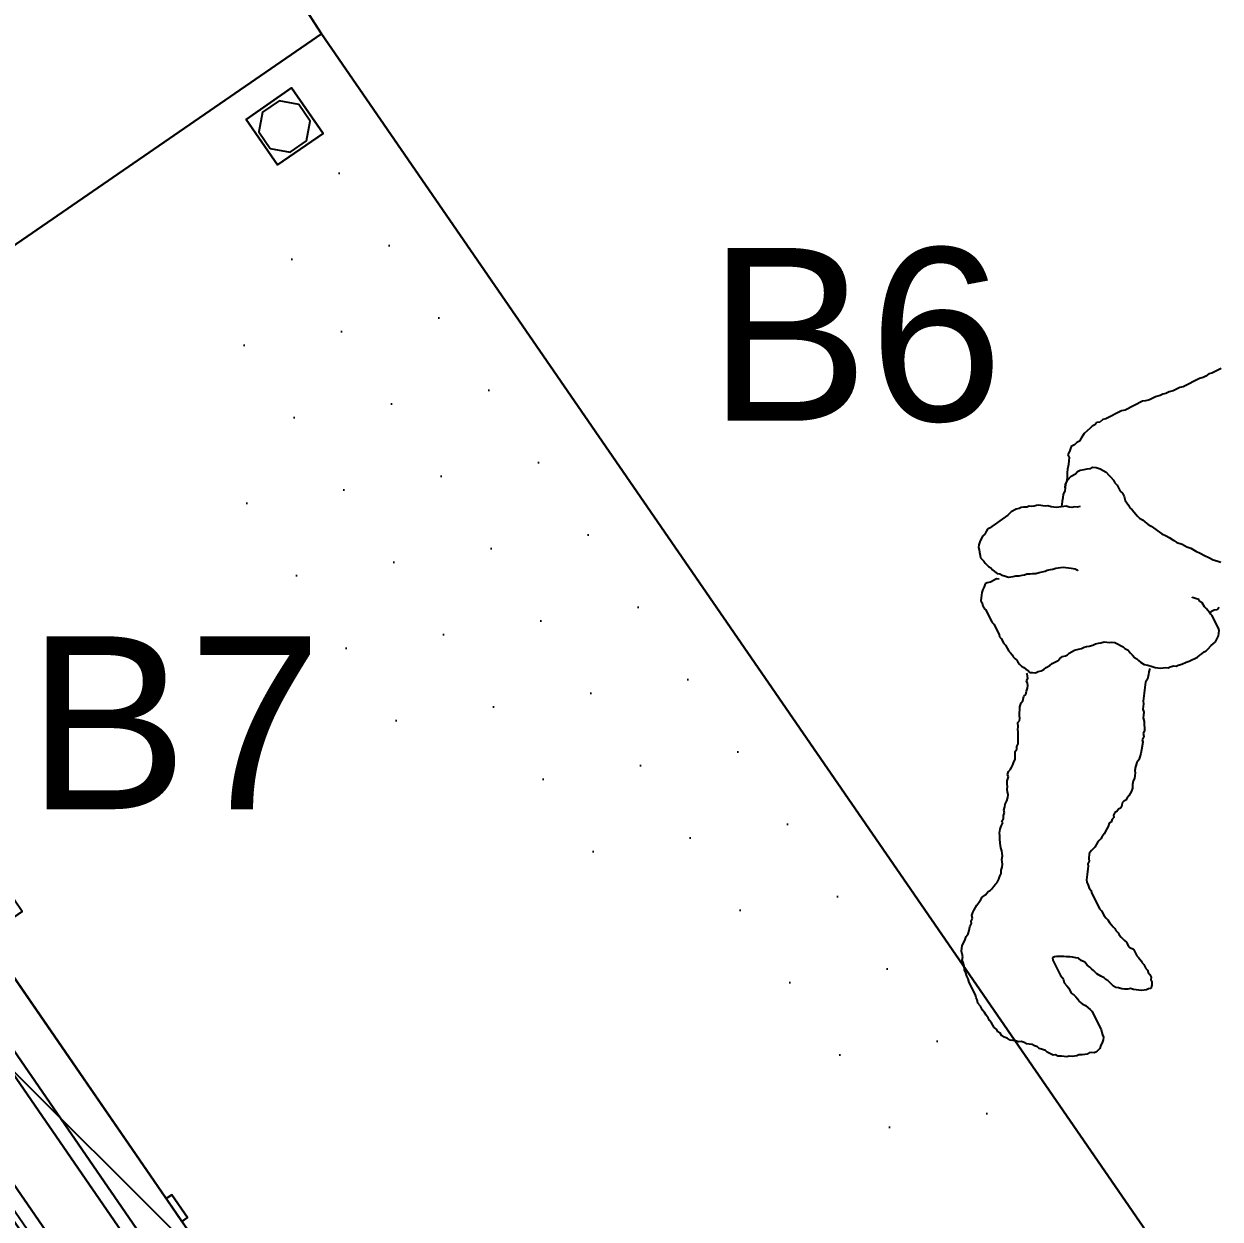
# Model space of a CAD drawing. Header units: millimetres. Extents: x 8159 to 14952, y 6817 to 11888.
# Drawn here: x 8721.3 to 8807.8, y 8122.4 to 8208.8 of the extents above; entities that cross this region are included whole.
import ezdxf
from ezdxf.enums import TextEntityAlignment as Align

# ---------------------------------------------------------------- set-up
doc = ezdxf.new("R2010")
doc.units = ezdxf.units.MM
doc.header["$LTSCALE"] = 5
for name, color, linetype in [('200-EquipBorder-2d', 9, 'Continuous'), ('200-EquipID-2d', 7, 'Continuous'), ('200-EquipInternal-2d', 252, 'Continuous'), ('200-EquipSteel-3d', 9, 'Continuous'), ('600-User-2D', 7, 'Continuous')]:
    doc.layers.add(name, color=color, linetype=linetype)
doc.layers.add('200-InsPoint-3D', color=3, linetype='Continuous', plot=False)
for name, color, linetype, lineweight in [('3-YANGIN-DOLABI', 7, 'Continuous', 0), ('anted', 10, 'Continuous', 0), ('FIBROBETON', 1, 'Continuous', 18), ('SİYAH', 253, 'Continuous', 5), ('YAZI', 250, 'Continuous', 30)]:
    doc.layers.add(name, color=color, linetype=linetype, lineweight=lineweight)
doc.styles.add('Arial', font='arial.ttf')
doc.styles.add('ROMANS', font='micross.ttf')

# ---------------------------------------------------------------- blocks, each defined once
blk = doc.blocks.new('A$C23C11219')
at = {"layer": 'FIBROBETON'}
blk.add_lwpolyline([(4170.991, 707.809), (4330.647, -537.528, 0.079118), (6057.442, 175.691), (5734.15, 708.989, 0.288304), (5090.273, 1000.528, -0.032207)], format="xyb", close=True, dxfattribs=at)
blk = doc.blocks.new('TG1110P')
at = {"layer": '200-EquipBorder-2d'}
blk.add_lwpolyline([(0, 0), (1100, 0), (1100, -700), (0, -700)], close=True, dxfattribs=at)
at = {"layer": '200-EquipSteel-3d'}
blk.add_lwpolyline([(1052.75, -622.5), (1042.5, -632.75), (1042.5, -647.25), (1052.75, -657.5), (1067.25, -657.5), (1077.5, -647.25), (1077.5, -632.75), (1067.25, -622.5)], close=True, dxfattribs=at)
for points in [[(0, 0, 1000), (1100, 0, 1000), (1100, -30, 1000), (0, -30, 1000)], [(0, 0, 1000), (0, 0, 850), (1100, 0, 850), (1100, 0, 1000)], [(1100, 0, 850), (1100, -700, 850), (0, -700, 850), (0, 0, 850)], [(0, -30, 1000), (1100, -30, 1000), (1100, -30, 915), (0, -30, 915)], [(0, -30, 915), (0, -34.39, 904.39), (1100, -34.39, 904.39), (1100, -30, 915)], [(0, -45, 900), (0, -34.39, 904.39), (1100, -34.39, 904.39), (1100, -45, 900)], [(1100, -700, 900), (0, -700, 900), (0, -45, 900), (1100, -45, 900)], [(1100, -700, 900), (0, -700, 900), (0, -700, 850), (1100, -700, 850)]]:
    blk.add_3dface(points, dxfattribs=at)
at = {"layer": '200-EquipSteel-3d', "invisible_edges": 15}
blk.add_3dface([(1100, 0, 850), (1100, -700, 850), (1100, -700, 900), (1100, 0, 900)], dxfattribs=at)
at = {"layer": '200-InsPoint-3D'}
blk.add_point((1100, -700), dxfattribs=at)
at = {"layer": '200-InsPoint-3D', "flags": 9}
blk.add_attdef('DISTANG', (0, 0), '', height=1, dxfattribs=at)
at = {"layer": '200-EquipSteel-3d'}
mesh = blk.add_polymesh((6, 3), dxfattribs=at)
for k, corner in enumerate([(1080, -660, 850), (1080, -660, 50), (1080, -660, 50), (1040, -660, 850), (1040, -660, 50), (1040, -660, 50), (1040, -620, 850), (1040, -620, 50), (1040, -660, 50), (1080, -620, 850), (1080, -620, 50), (1080, -660, 50), (1080, -620, 850), (1080, -620, 850), (1080, -660, 850), (1040, -620, 850), (1040, -620, 850), (1040, -660, 850)]):
    mesh.set_mesh_vertex(divmod(k, 3), corner)
blk = doc.blocks.new('attrib')
at = {"layer": '200-EquipID-2d', "style": 'Arial'}
blk.add_attdef('POS', text='', height=2.5, dxfattribs=at).set_placement((0, 0, -1), align=Align.MIDDLE)
at = {"layer": '200-EquipID-2d', "style": 'ROMANS', "flags": 1}
for tag, p in [('ZONA', (0, -4.905, -2)), ('EQUIPMENTDATA', (0, -7.89, -2)), ('LONGDESCR', (0, -11.302, -2)), ('EQUIPMENTCONN', (0, -14.714, -2)), ('ACCESSORYDATA', (0, -18.552, -2)), ('ACCESSORYCONN', (0, -21.857, -2))]:
    blk.add_attdef(tag, text='', height=2.5, dxfattribs=at).set_placement(p, align=Align.CENTER)
blk = doc.blocks.new('SKUVC')
at = {"layer": '200-EquipBorder-2d'}
blk.add_lwpolyline([(0, -130), (700, -130), (700, 0), (0, 0)], close=True, dxfattribs=at)
for points in [[(300, -130), (300, -162), (310, -162), (310, -130)], [(390, -130), (390, -162), (400, -162), (400, -130)]]:
    blk.add_lwpolyline(points, dxfattribs=at)
at = {"layer": '200-EquipInternal-2d'}
for p, q in [((0, -130), (700, 0)), ((0, 0), (700, -130))]:
    blk.add_line(p, q, dxfattribs=at)
at = {"layer": '200-EquipSteel-3d', "extrusion": (1, 0, 0)}
for elevation in [300, 390]:
    blk.add_lwpolyline([(-130, 1883), (-162, 1883), (-162, 1733), (-130, 1733)], dxfattribs=dict(at, elevation=elevation))
at = {"layer": '200-InsPoint-3D'}
blk.add_point((0, 0), dxfattribs=at)
blk.add_attdef('DISTANG', (0, 0), '', height=1, dxfattribs=at)
at = {"layer": '200-EquipSteel-3d'}
mesh = blk.add_polymesh((6, 3), dxfattribs=at)
for k, corner in enumerate([(700, -90, 2065), (700, -90, 1550), (700, -90, 1550), (0, -90, 2065), (0, -90, 1550), (0, -90, 1550), (0, 0, 2065), (0, 0, 1550), (0, -90, 1550), (700, 0, 2065), (700, 0, 1550), (700, -90, 1550), (700, 0, 2065), (700, 0, 2065), (700, -90, 2065), (0, 0, 2065), (0, 0, 2065), (0, -90, 2065)]):
    mesh.set_mesh_vertex(divmod(k, 3), corner)
mesh = blk.add_polymesh((6, 3), dxfattribs=at)
for k, corner in enumerate([(700, -130, 1550), (700, -130, 1500), (700, -130, 1500), (0, -130, 1550), (0, -130, 1500), (0, -130, 1500), (0, 0, 1550), (0, 0, 1500), (0, -130, 1500), (700, 0, 1550), (700, 0, 1500), (700, -130, 1500), (700, 0, 1550), (700, 0, 1550), (700, -130, 1550), (0, 0, 1550), (0, 0, 1550), (0, -130, 1550)]):
    mesh.set_mesh_vertex(divmod(k, 3), corner)
mesh = blk.add_polymesh((6, 3), dxfattribs=at)
for k, corner in enumerate([(700, -130, 2115), (700, -130, 2065), (700, -130, 2065), (0, -130, 2115), (0, -130, 2065), (0, -130, 2065), (0, 0, 2115), (0, 0, 2065), (0, -130, 2065), (700, 0, 2115), (700, 0, 2065), (700, -130, 2065), (700, 0, 2115), (700, 0, 2115), (700, -130, 2115), (0, 0, 2115), (0, 0, 2115), (0, -130, 2115)]):
    mesh.set_mesh_vertex(divmod(k, 3), corner)
mesh = blk.add_polymesh((6, 3), dxfattribs=at)
for k, corner in enumerate([(345, -130, 2055), (345, -130, 1560), (345, -130, 1560), (0, -130, 2055), (0, -130, 1560), (0, -130, 1560), (0, -100, 2055), (0, -100, 1560), (0, -130, 1560), (345, -100, 2055), (345, -100, 1560), (345, -130, 1560), (345, -100, 2055), (345, -100, 2055), (345, -130, 2055), (0, -100, 2055), (0, -100, 2055), (0, -130, 2055)]):
    mesh.set_mesh_vertex(divmod(k, 3), corner)
mesh = blk.add_polymesh((6, 3), dxfattribs=at)
for k, corner in enumerate([(700, -130, 2055), (700, -130, 1560), (700, -130, 1560), (355, -130, 2055), (355, -130, 1560), (355, -130, 1560), (355, -100, 2055), (355, -100, 1560), (355, -130, 1560), (700, -100, 2055), (700, -100, 1560), (700, -130, 1560), (700, -100, 2055), (700, -100, 2055), (700, -130, 2055), (355, -100, 2055), (355, -100, 2055), (355, -130, 2055)]):
    mesh.set_mesh_vertex(divmod(k, 3), corner)
mesh = blk.add_polymesh((6, 3), dxfattribs=at)
for k, corner in enumerate([(40, -135, 2100), (40, -135, 2080), (40, -135, 2080), (20, -135, 2100), (20, -135, 2080), (20, -135, 2080), (20, -130, 2100), (20, -130, 2080), (20, -135, 2080), (40, -130, 2100), (40, -130, 2080), (40, -135, 2080), (40, -130, 2100), (40, -130, 2100), (40, -135, 2100), (20, -130, 2100), (20, -130, 2100), (20, -135, 2100)]):
    mesh.set_mesh_vertex(divmod(k, 3), corner)
mesh = blk.add_polymesh((6, 3), dxfattribs=at)
for k, corner in enumerate([(70, -135, 2100), (70, -135, 2080), (70, -135, 2080), (50, -135, 2100), (50, -135, 2080), (50, -135, 2080), (50, -130, 2100), (50, -130, 2080), (50, -135, 2080), (70, -130, 2100), (70, -130, 2080), (70, -135, 2080), (70, -130, 2100), (70, -130, 2100), (70, -135, 2100), (50, -130, 2100), (50, -130, 2100), (50, -135, 2100)]):
    mesh.set_mesh_vertex(divmod(k, 3), corner)
blk = doc.blocks.new('CUOCO')
at = {"layer": '600-User-2D'}
for p, q in [((-30.671, 11.469), (-30.936, 10.748)), ((-31.074, 10.575), (-31.105, 10.288)), ((-30.936, 10.748), (-31.074, 10.575)), ((-31.34, 9.853), (-31.799, 8.607)), ((-31.178, 10.091), (-31.34, 9.853)), ((-31.105, 10.288), (-31.178, 10.091)), ((-32.13, 7.909), (-32.292, 7.671)), ((-31.937, 8.434), (-32.13, 7.909)), ((-31.799, 8.607), (-31.937, 8.434)), ((-32.6, 7.039), (-32.786, 6.735)), ((-32.527, 7.236), (-32.6, 7.039)), ((-32.389, 7.409), (-32.527, 7.236)), ((-32.292, 7.671), (-32.389, 7.409)), ((-32.955, 6.276), (-33.117, 6.038)), ((-32.786, 6.735), (-32.955, 6.276)), ((-33.255, 5.865), (-33.738, 4.553)), ((-33.117, 6.038), (-33.255, 5.865)), ((-33.738, 4.553), (-33.901, 4.315)), ((-33.901, 4.315), (-34.335, 3.134)), ((-34.504, 2.675), (-34.642, 2.502)), ((-34.473, 2.961), (-34.504, 2.675)), ((-34.335, 3.134), (-34.473, 2.961)), ((-34.728, 1.863), (-34.759, 1.577)), ((-34.722, 2.084), (-34.728, 1.863)), ((-34.649, 2.281), (-34.722, 2.084)), ((-34.642, 2.502), (-34.649, 2.281)), ((-34.759, 1.577), (-34.79, 1.29)), ((-34.79, 1.29), (-34.714, 0.89)), ((-34.714, 0.89), (-34.655, 0.645)), ((-22.083, 0.784), (-21.748, 0.884)), ((-21.748, 0.884), (-21.478, 1.008)), ((-21.478, 1.008), (-21.209, 1.133)), ((-34.735, 0.227), (-34.831, -0.036)), ((-34.728, 0.448), (-34.735, 0.227)), ((-34.655, 0.645), (-34.728, 0.448)), ((-32.686, -0.08), (-32.483, 0.068)), ((-32.483, 0.068), (-32.213, 0.192)), ((-32.213, 0.192), (-31.968, 0.251)), ((-31.968, 0.251), (-31.723, 0.31)), ((-31.723, 0.31), (-31.436, 0.279)), ((-31.436, 0.279), (-31.215, 0.272)), ((-31.215, 0.272), (-30.928, 0.241)), ((-30.928, 0.241), (-30.731, 0.168)), ((-30.731, 0.168), (-30.51, 0.162)), ((-30.51, 0.162), (-30.051, -0.008)), ((-24.763, -0.017), (-24.517, 0.041)), ((-24.517, 0.041), (-24.158, 0.207)), ((-24.158, 0.207), (-23.758, 0.283)), ((-23.758, 0.283), (-23.488, 0.407)), ((-23.488, 0.407), (-23.088, 0.483)), ((-23.088, 0.483), (-22.753, 0.583)), ((-22.753, 0.583), (-22.418, 0.684)), ((-22.418, 0.684), (-22.083, 0.784)), ((-34.831, -0.036), (-34.707, -0.305)), ((-34.707, -0.305), (-34.607, -0.64)), ((-34.607, -0.64), (-34.41, -0.712)), ((-34.41, -0.712), (-34.261, -0.916)), ((-33.27, -1.058), (-33.197, -0.861)), ((-33.197, -0.861), (-33.035, -0.622)), ((-33.035, -0.622), (-32.897, -0.45)), ((-32.897, -0.45), (-32.759, -0.277)), ((-32.759, -0.277), (-32.686, -0.08)), ((-30.051, -0.008), (-29.83, -0.015)), ((-29.83, -0.015), (-29.567, -0.111)), ((-29.567, -0.111), (-29.329, -0.273)), ((-29.329, -0.273), (-28.911, -0.353)), ((-28.911, -0.353), (-28.714, -0.425)), ((-28.714, -0.425), (-28.493, -0.432)), ((-28.493, -0.432), (-28.272, -0.439)), ((-28.272, -0.439), (-27.919, -0.494)), ((-27.919, -0.494), (-27.698, -0.501)), ((-27.698, -0.501), (-27.453, -0.442)), ((-27.453, -0.442), (-27.232, -0.449)), ((-27.232, -0.449), (-26.921, -0.415)), ((-26.921, -0.415), (-26.676, -0.356)), ((-26.676, -0.356), (-25.744, -0.252)), ((-25.744, -0.252), (-25.409, -0.152)), ((-25.409, -0.152), (-25.163, -0.093)), ((-25.163, -0.093), (-24.763, -0.017)), ((-34.261, -0.916), (-34.112, -1.12)), ((-34.112, -1.12), (-33.922, -1.413)), ((-33.922, -1.413), (-33.774, -1.617)), ((-33.774, -1.617), (-33.559, -1.845)), ((-33.397, -1.607), (-33.276, -1.279)), ((-33.387, -1.983), (-33.397, -1.607)), ((-33.276, -1.279), (-33.27, -1.058)), ((-19.08, -1.588), (-19.218, -1.761)), ((-19.073, -1.367), (-19.08, -1.588)), ((-33.559, -1.845), (-33.411, -2.048)), ((-33.411, -2.048), (-33.286, -2.318)), ((-33.286, -2.318), (-33.387, -1.983)), ((-33.286, -2.318), (-33.138, -2.521)), ((-33.138, -2.521), (-33.286, -2.318)), ((-33.138, -2.521), (-32.989, -2.725)), ((-20.995, -2.129), (-21.048, -2.11)), ((-20.782, -2.03), (-20.995, -2.129)), ((-20.568, -1.931), (-20.782, -2.03)), ((-20.411, -1.989), (-20.568, -1.931)), ((-20.217, -1.942), (-20.411, -1.989)), ((-19.904, -2.057), (-20.217, -1.942)), ((-19.728, -2.063), (-19.904, -2.057)), ((-19.501, -2.087), (-19.728, -2.063)), ((-19.273, -2.112), (-19.501, -2.087)), ((-19.291, -1.957), (-19.297, -2.178)), ((-19.297, -2.178), (-19.273, -2.113)), ((-19.218, -1.761), (-19.291, -1.957)), ((-19.097, -2.118), (-19.273, -2.112)), ((-18.107, -2.482), (-19.097, -2.118)), ((-17.97, -2.592), (-18.107, -2.482)), ((-17.852, -2.754), (-17.97, -2.592)), ((-32.989, -2.725), (-32.93, -2.97)), ((-32.93, -2.97), (-32.782, -3.174)), ((-32.782, -3.174), (-32.633, -3.378)), ((-32.633, -3.378), (-32.484, -3.581)), ((-32.193, -3.448), (-32.303, -3.586)), ((-31.98, -3.35), (-32.193, -3.448)), ((-31.818, -3.232), (-31.98, -3.35)), ((-31.708, -3.095), (-31.818, -3.232)), ((-31.546, -2.977), (-31.708, -3.095)), ((-31.417, -2.788), (-31.546, -2.977)), ((-17.734, -2.915), (-17.852, -2.754)), ((-17.687, -3.11), (-17.734, -2.915)), ((-17.608, -3.376), (-17.687, -3.11)), ((-17.632, -3.603), (-17.608, -3.376)), ((-32.956, -4.233), (-33.169, -4.331)), ((-32.794, -4.115), (-32.956, -4.233)), ((-32.632, -3.997), (-32.794, -4.115)), ((-32.522, -3.86), (-32.632, -3.997)), ((-32.413, -3.723), (-32.522, -3.86)), ((-32.484, -3.581), (-32.443, -3.671)), ((-32.303, -3.586), (-32.413, -3.723)), ((-17.711, -4.462), (-17.654, -4.305)), ((-17.654, -4.305), (-17.648, -4.13)), ((-17.648, -4.13), (-17.638, -3.779)), ((-17.638, -3.779), (-17.632, -3.603)), ((-34.003, -5.148), (-34.165, -5.266)), ((-33.893, -5.011), (-34.003, -5.148)), ((-33.784, -4.874), (-33.893, -5.011)), ((-33.674, -4.737), (-33.784, -4.874)), ((-33.441, -4.586), (-33.674, -4.737)), ((-33.279, -4.468), (-33.441, -4.586)), ((-33.169, -4.331), (-33.279, -4.468)), ((-18.048, -5.698), (-17.818, -5.073)), ((-17.818, -5.073), (-17.793, -4.845)), ((-17.793, -4.845), (-17.736, -4.689)), ((-17.736, -4.689), (-17.711, -4.462)), ((-34.57, -5.886), (-34.699, -6.075)), ((-34.513, -5.73), (-34.57, -5.886)), ((-34.403, -5.593), (-34.513, -5.73)), ((-34.222, -5.423), (-34.403, -5.593)), ((-34.165, -5.266), (-34.222, -5.423)), ((-18.292, -6.2), (-18.177, -5.887)), ((-18.177, -5.887), (-18.048, -5.698)), ((-34.844, -6.791), (-35.192, -8.378)), ((-34.839, -6.615), (-34.844, -6.791)), ((-34.833, -6.44), (-34.839, -6.615)), ((-34.699, -6.075), (-34.833, -6.44)), ((-29.474, -6.993), (-29.364, -6.856)), ((-29.364, -6.856), (-29.202, -6.738)), ((-29.202, -6.738), (-29.041, -6.62)), ((-29.041, -6.62), (-28.879, -6.502)), ((-28.879, -6.502), (-28.646, -6.352)), ((-28.646, -6.352), (-28.451, -6.305)), ((-28.451, -6.305), (-28.432, -6.253)), ((-18.846, -7.061), (-18.788, -6.904)), ((-18.788, -6.904), (-18.659, -6.715)), ((-18.659, -6.715), (-18.498, -6.597)), ((-18.498, -6.597), (-18.44, -6.441)), ((-18.44, -6.441), (-18.292, -6.2)), ((-30.06, -7.783), (-29.932, -7.594)), ((-29.932, -7.594), (-29.822, -7.457)), ((-29.822, -7.457), (-29.693, -7.267)), ((-29.693, -7.267), (-29.474, -6.993)), ((-19.764, -7.787), (-19.55, -7.689)), ((-19.55, -7.689), (-19.389, -7.571)), ((-19.389, -7.571), (-19.227, -7.453)), ((-19.227, -7.453), (-19.117, -7.316)), ((-19.117, -7.316), (-19.008, -7.179)), ((-19.008, -7.179), (-18.846, -7.061)), ((-35.192, -8.378), (-35.249, -8.534)), ((-35.249, -8.534), (-35.203, -8.729)), ((-30.685, -8.677), (-30.504, -8.507)), ((-30.504, -8.507), (-30.376, -8.317)), ((-30.376, -8.317), (-30.247, -8.128)), ((-30.247, -8.128), (-30.118, -7.939)), ((-30.118, -7.939), (-30.06, -7.783)), ((-23.36, -8.712), (-23.198, -8.594)), ((-23.198, -8.594), (-23.088, -8.457)), ((-23.088, -8.457), (-22.926, -8.339)), ((-22.926, -8.339), (-22.66, -8.259)), ((-22.66, -8.259), (-22.466, -8.213)), ((-22.466, -8.213), (-22.271, -8.166)), ((-22.271, -8.166), (-22.095, -8.171)), ((-22.095, -8.171), (-21.829, -8.092)), ((-21.829, -8.092), (-21.602, -8.117)), ((-21.602, -8.117), (-21.374, -8.141)), ((-21.374, -8.141), (-21.146, -8.166)), ((-21.146, -8.166), (-20.952, -8.119)), ((-20.952, -8.119), (-20.776, -8.125)), ((-20.776, -8.125), (-20.601, -8.13)), ((-20.601, -8.13), (-20.283, -8.07)), ((-20.283, -8.07), (-20.049, -7.919)), ((-20.049, -7.919), (-19.764, -7.787)), ((-19.789, -8.015), (-19.69, -8.229)), ((-19.69, -8.229), (-19.572, -8.39)), ((-19.572, -8.39), (-19.388, -8.695)), ((-35.203, -8.729), (-35.156, -8.924)), ((-35.156, -8.924), (-35.161, -9.099)), ((-35.161, -9.099), (-35.115, -9.294)), ((-35.115, -9.294), (-35.035, -9.56)), ((-31.453, -9.636), (-31.272, -9.466)), ((-31.272, -9.466), (-31.143, -9.277)), ((-31.143, -9.277), (-31.034, -9.14)), ((-31.034, -9.14), (-30.976, -8.984)), ((-30.976, -8.984), (-30.795, -8.814)), ((-30.795, -8.814), (-30.685, -8.677)), ((-23.965, -9.553), (-23.889, -9.345)), ((-23.889, -9.345), (-23.76, -9.156)), ((-23.76, -9.156), (-23.65, -9.019)), ((-23.65, -9.019), (-23.521, -8.83)), ((-23.521, -8.83), (-23.36, -8.712)), ((-19.388, -8.695), (-19.361, -8.942)), ((-19.361, -8.942), (-19.125, -9.265)), ((-19.125, -9.265), (-19.007, -9.427)), ((-19.007, -9.427), (-18.889, -9.589)), ((-35.035, -9.56), (-34.936, -9.774)), ((-34.936, -9.774), (-34.818, -9.935)), ((-34.818, -9.935), (-34.681, -10.045)), ((-34.681, -10.045), (-34.544, -10.155)), ((-34.544, -10.155), (-34.354, -10.284)), ((-34.354, -10.284), (-34.217, -10.393)), ((-32.566, -10.41), (-32.404, -10.292)), ((-32.404, -10.292), (-32.21, -10.245)), ((-32.21, -10.245), (-31.996, -10.146)), ((-31.996, -10.146), (-31.782, -10.048)), ((-31.782, -10.048), (-31.672, -9.91)), ((-31.672, -9.91), (-31.563, -9.773)), ((-31.563, -9.773), (-31.453, -9.636)), ((-24.538, -10.466), (-24.409, -10.277)), ((-24.409, -10.277), (-24.333, -10.069)), ((-24.333, -10.069), (-24.223, -9.932)), ((-24.223, -9.932), (-24.113, -9.795)), ((-24.113, -9.795), (-23.965, -9.553)), ((-18.889, -9.589), (-18.771, -9.75)), ((-18.771, -9.75), (-18.653, -9.912)), ((-18.653, -9.912), (-18.535, -10.074)), ((-18.535, -10.074), (-18.397, -10.183)), ((-18.397, -10.183), (-18.161, -10.507)), ((-34.217, -10.393), (-34.042, -10.399)), ((-34.042, -10.399), (-33.866, -10.404)), ((-33.866, -10.404), (-33.71, -10.462)), ((-33.71, -10.462), (-33.534, -10.467)), ((-33.534, -10.467), (-33.359, -10.473)), ((-33.359, -10.473), (-33.164, -10.426)), ((-33.164, -10.426), (-32.989, -10.432)), ((-32.989, -10.432), (-32.813, -10.437)), ((-32.813, -10.437), (-32.566, -10.41)), ((-32.503, -11.202), (-32.632, -11.391)), ((-32.33, -10.733), (-32.503, -11.202)), ((-32.168, -10.615), (-32.33, -10.733)), ((-24.845, -11.3), (-24.84, -11.124)), ((-24.84, -11.124), (-24.686, -10.708)), ((-24.686, -10.708), (-24.538, -10.466)), ((-18.161, -10.507), (-17.972, -10.636)), ((-17.972, -10.636), (-17.854, -10.798)), ((-17.854, -10.798), (-17.736, -10.959)), ((-17.736, -10.959), (-17.495, -11.107)), ((-17.495, -11.107), (-17.324, -11.288)), ((-32.632, -11.391), (-32.689, -11.547)), ((-32.689, -11.547), (-32.59, -11.761)), ((-32.59, -11.761), (-32.544, -11.956)), ((-32.544, -11.956), (-32.445, -12.17)), ((-25.234, -12.517), (-25.061, -12.048)), ((-25.061, -12.048), (-25.056, -11.873)), ((-25.056, -11.873), (-25.031, -11.645)), ((-25.031, -11.645), (-24.903, -11.456)), ((-24.903, -11.456), (-24.845, -11.3)), ((-17.324, -11.288), (-17.187, -11.398)), ((-17.187, -11.398), (-17.017, -11.579)), ((-17.017, -11.579), (-16.97, -11.773)), ((-16.97, -11.773), (-16.781, -11.902)), ((-16.781, -11.902), (-16.702, -12.168)), ((-32.445, -12.17), (-32.327, -12.331)), ((-32.327, -12.331), (-32.209, -12.493)), ((-32.209, -12.493), (-32.091, -12.655)), ((-32.091, -12.655), (-31.934, -12.712)), ((-31.934, -12.712), (-31.797, -12.822)), ((-31.797, -12.822), (-31.641, -12.88)), ((-31.641, -12.88), (-31.413, -12.904)), ((-31.413, -12.904), (-30.423, -13.269)), ((-25.354, -13.005), (-25.259, -12.745)), ((-25.259, -12.745), (-25.234, -12.517)), ((-16.702, -12.168), (-16.564, -12.278)), ((-16.564, -12.278), (-16.262, -12.744)), ((-16.262, -12.744), (-16.111, -12.977)), ((-30.423, -13.269), (-30.247, -13.274)), ((-30.247, -13.274), (-29.466, -13.562)), ((-29.466, -13.562), (-29.328, -13.672)), ((-29.328, -13.672), (-29.153, -13.677)), ((-29.153, -13.677), (-28.788, -13.812)), ((-28.788, -13.812), (-28.612, -13.817)), ((-28.612, -13.817), (-28.143, -13.99)), ((-25.661, -13.839), (-25.585, -13.63)), ((-25.585, -13.63), (-25.456, -13.441)), ((-25.456, -13.441), (-25.379, -13.233)), ((-25.379, -13.233), (-25.354, -13.005)), ((-16.111, -12.977), (-16.013, -13.191)), ((-16.013, -13.191), (-15.914, -13.405)), ((-15.914, -13.405), (-15.886, -13.651)), ((-15.886, -13.651), (-15.755, -13.936)), ((-28.143, -13.99), (-27.968, -13.995)), ((-27.968, -13.995), (-27.792, -14.001)), ((-27.792, -14.001), (-27.636, -14.058)), ((-27.636, -14.058), (-27.46, -14.064)), ((-27.46, -14.064), (-27.285, -14.069)), ((-27.285, -14.069), (-27.129, -14.127)), ((-27.129, -14.127), (-26.901, -14.151)), ((-26.901, -14.151), (-26.725, -14.157)), ((-26.725, -14.157), (-26.531, -14.11)), ((-26.531, -14.11), (-26.355, -14.116)), ((-26.355, -14.116), (-26.16, -14.069)), ((-26.16, -14.069), (-25.985, -14.075)), ((-26.062, -14.283), (-26.114, -14.264)), ((-25.924, -14.393), (-26.062, -14.283)), ((-25.985, -14.075), (-25.823, -13.957)), ((-25.787, -14.502), (-25.924, -14.393)), ((-25.823, -13.957), (-25.661, -13.839)), ((-25.74, -14.697), (-25.787, -14.502)), ((-25.584, -14.754), (-25.74, -14.697)), ((-15.755, -13.936), (-15.604, -14.17)), ((-15.604, -14.17), (-15.466, -14.279)), ((-15.466, -14.279), (-15.348, -14.441)), ((-15.348, -14.441), (-15.23, -14.603)), ((-15.23, -14.603), (-15.184, -14.797)), ((-25.447, -14.864), (-25.584, -14.754)), ((-25.329, -15.026), (-25.447, -14.864)), ((-25.23, -15.24), (-25.329, -15.026)), ((-25.131, -15.453), (-25.23, -15.24)), ((-25.137, -15.629), (-25.131, -15.453)), ((-15.184, -14.797), (-15.033, -15.03)), ((-15.033, -15.03), (-14.863, -15.211)), ((-14.863, -15.211), (-14.764, -15.425)), ((-14.764, -15.425), (-14.717, -15.62)), ((-24.953, -15.933), (-25.137, -15.629)), ((-24.958, -16.109), (-24.953, -15.933)), ((-24.826, -16.394), (-24.958, -16.109)), ((-24.42, -16.898), (-24.826, -16.394)), ((-14.717, -15.62), (-14.67, -15.814)), ((-14.687, -16.341), (-14.692, -16.516)), ((-14.629, -16.185), (-14.687, -16.341)), ((-14.67, -15.814), (-14.676, -15.99)), ((-14.676, -15.99), (-14.629, -16.185)), ((-24.283, -17.008), (-24.42, -16.898)), ((-24.165, -17.17), (-24.283, -17.008)), ((-24.17, -17.345), (-24.165, -17.17)), ((-14.692, -16.516), (-14.574, -16.678)), ((-14.538, -17.224), (-14.596, -17.38)), ((-14.527, -16.873), (-14.585, -17.029)), ((-14.585, -17.029), (-14.538, -17.224)), ((-14.574, -16.678), (-14.527, -16.873)), ((-23.948, -17.545), (-24.17, -17.345)), ((-23.83, -17.707), (-23.948, -17.545)), ((-23.693, -17.817), (-23.83, -17.707)), ((-23.438, -18.088), (-23.693, -17.817)), ((-23.268, -18.269), (-23.438, -18.088)), ((-14.596, -17.38), (-14.549, -17.575)), ((-14.549, -17.575), (-14.412, -17.684)), ((-14.412, -17.684), (-14.417, -17.86)), ((-14.417, -17.86), (-14.318, -18.074)), ((-14.318, -18.074), (-14.376, -18.23)), ((-23.098, -18.45), (-23.268, -18.269)), ((-23.051, -18.645), (-23.098, -18.45)), ((-22.933, -18.806), (-23.051, -18.645)), ((-22.886, -19.001), (-22.933, -18.806)), ((-22.683, -19.253), (-22.886, -19.001)), ((-14.376, -18.23), (-14.277, -18.444)), ((-14.277, -18.444), (-14.23, -18.638)), ((-14.23, -18.638), (-14.137, -19.028)), ((-22.513, -19.434), (-22.683, -19.253)), ((-22.466, -19.629), (-22.513, -19.434)), ((-22.367, -19.843), (-22.466, -19.629)), ((-22.321, -20.037), (-22.367, -19.843)), ((-14.137, -19.028), (-14.109, -19.274)), ((-14.109, -19.274), (-14.063, -19.469)), ((-14.068, -19.644), (-14.073, -19.82)), ((-14.073, -19.82), (-14.027, -20.015)), ((-14.063, -19.469), (-14.068, -19.644)), ((-22.274, -20.232), (-22.321, -20.037)), ((-22.279, -20.407), (-22.274, -20.232)), ((-22.181, -20.621), (-22.279, -20.407)), ((-22.024, -20.679), (-22.181, -20.621)), ((-21.892, -20.964), (-22.024, -20.679)), ((-14.027, -20.015), (-13.98, -20.209)), ((-13.985, -20.385), (-13.991, -20.56)), ((-13.991, -20.56), (-13.963, -20.807)), ((-13.98, -20.209), (-13.985, -20.385)), ((-21.722, -21.145), (-21.892, -20.964)), ((-21.585, -21.254), (-21.722, -21.145)), ((-21.467, -21.416), (-21.585, -21.254)), ((-21.33, -21.526), (-21.467, -21.416)), ((-21.141, -21.655), (-21.33, -21.526)), ((-13.963, -20.807), (-13.727, -21.13)), ((-13.727, -21.13), (-13.59, -21.24)), ((-13.59, -21.24), (-13.543, -21.435)), ((-13.543, -21.435), (-13.406, -21.544)), ((-13.406, -21.544), (-13.288, -21.706)), ((-21.023, -21.816), (-21.141, -21.655)), ((-20.924, -22.03), (-21.023, -21.816)), ((-20.844, -22.296), (-20.924, -22.03)), ((-20.726, -22.458), (-20.844, -22.296)), ((-20.627, -22.672), (-20.726, -22.458)), ((-13.288, -21.706), (-13.052, -22.03)), ((-13.052, -22.03), (-12.934, -22.191)), ((-12.934, -22.191), (-12.816, -22.353)), ((-12.816, -22.353), (-12.679, -22.463)), ((-12.679, -22.463), (-12.471, -22.539)), ((-20.49, -22.781), (-20.627, -22.672)), ((-20.391, -22.995), (-20.49, -22.781)), ((-20.221, -23.176), (-20.391, -22.995)), ((-20.227, -23.352), (-20.221, -23.176)), ((-12.471, -22.539), (-12.281, -22.668)), ((-12.281, -22.668), (-12.054, -22.693)), ((-12.054, -22.693), (-11.916, -22.803)), ((-11.916, -22.803), (-10.666, -23.263)), ((-10.666, -23.263), (-10.49, -23.269)), ((-10.49, -23.269), (-10.125, -23.403)), ((-20.07, -23.409), (-20.227, -23.352)), ((-19.991, -23.675), (-20.07, -23.409)), ((-19.892, -23.889), (-19.991, -23.675)), ((-19.741, -24.122), (-19.892, -23.889)), ((-19.604, -24.232), (-19.741, -24.122)), ((-10.125, -23.403), (-9.897, -23.428)), ((-9.897, -23.428), (-9.722, -23.433)), ((-9.722, -23.433), (-9.513, -23.51)), ((-9.513, -23.51), (-9.286, -23.534)), ((-9.286, -23.534), (-9.11, -23.54)), ((-9.11, -23.54), (-8.935, -23.545)), ((-8.935, -23.545), (-8.778, -23.603)), ((-8.778, -23.603), (-8.551, -23.628)), ((-8.551, -23.628), (-8.394, -23.685)), ((-8.394, -23.685), (-8.167, -23.71)), ((-8.167, -23.71), (-7.991, -23.715)), ((-7.991, -23.715), (-7.816, -23.721)), ((-7.816, -23.721), (-7.64, -23.726)), ((-7.64, -23.726), (-7.432, -23.803)), ((-7.432, -23.803), (-7.204, -23.828)), ((-7.204, -23.828), (-6.938, -23.748)), ((-6.938, -23.748), (-6.417, -23.94)), ((-6.417, -23.94), (-6.241, -23.945)), ((-6.241, -23.945), (-5.961, -23.989)), ((-5.961, -23.989), (-5.805, -24.047)), ((-5.805, -24.047), (-5.63, -24.052)), ((-5.63, -24.052), (-5.317, -24.167)), ((-5.317, -24.167), (-5.141, -24.173)), ((-5.141, -24.173), (-5.004, -24.282)), ((-19.434, -24.413), (-19.604, -24.232)), ((-19.211, -24.613), (-19.434, -24.413)), ((-19.074, -24.722), (-19.211, -24.613)), ((-18.937, -24.832), (-19.074, -24.722)), ((-18.748, -24.961), (-18.937, -24.832)), ((-18.61, -25.071), (-18.748, -24.961)), ((-18.473, -25.18), (-18.61, -25.071)), ((-5.004, -24.282), (-4.829, -24.288)), ((-4.829, -24.288), (-4.62, -24.365)), ((-4.62, -24.365), (-4.502, -24.526)), ((-4.502, -24.526), (-4.346, -24.584)), ((-4.346, -24.584), (-4.176, -24.765)), ((-4.077, -24.979), (-4.186, -25.116)), ((-4.176, -24.765), (-4.077, -24.979)), ((-18.322, -25.413), (-18.473, -25.18)), ((-18.185, -25.523), (-18.322, -25.413)), ((-18.048, -25.633), (-18.185, -25.523)), ((-17.93, -25.794), (-18.048, -25.633)), ((-17.831, -26.008), (-17.93, -25.794)), ((-4.949, -25.9), (-5.162, -25.999)), ((-4.787, -25.782), (-4.949, -25.9)), ((-4.625, -25.664), (-4.787, -25.782)), ((-4.463, -25.546), (-4.625, -25.664)), ((-4.354, -25.409), (-4.463, -25.546)), ((-4.244, -25.272), (-4.354, -25.409)), ((-4.186, -25.116), (-4.244, -25.272)), ((-17.661, -26.189), (-17.831, -26.008)), ((-17.614, -26.384), (-17.661, -26.189)), ((-17.515, -26.598), (-17.614, -26.384)), ((-17.436, -26.864), (-17.515, -26.598)), ((-7.348, -26.791), (-7.666, -26.852)), ((-7.082, -26.712), (-7.348, -26.791)), ((-6.907, -26.717), (-7.082, -26.712)), ((-6.712, -26.671), (-6.907, -26.717)), ((-6.536, -26.676), (-6.712, -26.671)), ((-6.361, -26.682), (-6.536, -26.676)), ((-6.185, -26.687), (-6.361, -26.682)), ((-5.99, -26.64), (-6.185, -26.687)), ((-5.829, -26.522), (-5.99, -26.64)), ((-5.615, -26.424), (-5.829, -26.522)), ((-5.453, -26.306), (-5.615, -26.424)), ((-5.272, -26.136), (-5.453, -26.306)), ((-5.162, -25.999), (-5.272, -26.136)), ((-17.482, -27.793), (-17.424, -27.637)), ((-17.447, -27.214), (-17.441, -27.039)), ((-17.419, -27.461), (-17.447, -27.214)), ((-17.441, -27.039), (-17.436, -26.864)), ((-17.424, -27.637), (-17.419, -27.461)), ((-10.288, -27.543), (-10.469, -27.713)), ((-10.126, -27.425), (-10.288, -27.543)), ((-9.945, -27.255), (-10.126, -27.425)), ((-9.783, -27.137), (-9.945, -27.255)), ((-9.57, -27.038), (-9.783, -27.137)), ((-9.408, -26.92), (-9.57, -27.038)), ((-9.161, -26.893), (-9.408, -26.92)), ((-8.895, -26.813), (-9.161, -26.893)), ((-8.615, -26.857), (-8.895, -26.813)), ((-8.368, -26.83), (-8.615, -26.857)), ((-8.193, -26.835), (-8.368, -26.83)), ((-8.017, -26.841), (-8.193, -26.835)), ((-7.842, -26.846), (-8.017, -26.841)), ((-7.666, -26.852), (-7.842, -26.846)), ((-17.517, -28.371), (-17.474, -28.092)), ((-17.471, -28.566), (-17.517, -28.371)), ((-17.474, -28.092), (-17.482, -27.793)), ((-10.759, -28.02), (-10.817, -28.176)), ((-10.817, -28.176), (-10.68, -28.286)), ((-10.65, -27.883), (-10.759, -28.02)), ((-10.68, -28.286), (-9.533, -28.708)), ((-10.469, -27.713), (-10.65, -27.883)), ((-17.443, -28.813), (-17.471, -28.566)), ((-17.416, -29.06), (-17.443, -28.813)), ((-17.369, -29.254), (-17.416, -29.06)), ((-17.322, -29.449), (-17.369, -29.254)), ((-9.533, -28.708), (-9.306, -28.733)), ((-9.306, -28.733), (-9.149, -28.79)), ((-9.149, -28.79), (-8.96, -28.919)), ((-8.96, -28.919), (-8.68, -28.963)), ((-8.68, -28.963), (-8.452, -28.987)), ((-8.452, -28.987), (-8.088, -29.122)), ((-8.088, -29.122), (-7.841, -29.094)), ((-7.841, -29.094), (-7.665, -29.1)), ((-7.665, -29.1), (-7.438, -29.124)), ((-7.438, -29.124), (-7.281, -29.182)), ((-7.281, -29.182), (-6.982, -29.174)), ((-6.982, -29.174), (-6.716, -29.094)), ((-6.716, -29.094), (-6.469, -29.067)), ((-6.469, -29.067), (-6.294, -29.072)), ((-6.294, -29.072), (-6.118, -29.078)), ((-6.118, -29.078), (-4.711, -29.596)), ((-17.276, -29.644), (-17.322, -29.449)), ((-17.177, -29.857), (-17.276, -29.644)), ((-16.987, -29.986), (-17.177, -29.857)), ((-16.941, -30.181), (-16.987, -29.986)), ((-16.803, -30.291), (-16.941, -30.181)), ((-4.711, -29.596), (-4.522, -29.725)), ((-4.522, -29.725), (-4.385, -29.834)), ((-4.385, -29.834), (-4.228, -29.892)), ((-4.228, -29.892), (-4.11, -30.054)), ((-4.11, -30.054), (-4.011, -30.267)), ((-16.724, -30.556), (-16.803, -30.291)), ((-16.573, -30.789), (-16.724, -30.556)), ((-16.474, -31.003), (-16.573, -30.789)), ((-16.447, -31.25), (-16.474, -31.003)), ((-4.011, -30.267), (-3.965, -30.462)), ((-3.965, -30.462), (-3.866, -30.676)), ((-3.877, -31.027), (-3.934, -31.183)), ((-3.871, -30.851), (-3.877, -31.027)), ((-3.866, -30.676), (-3.871, -30.851)), ((-16.348, -31.464), (-16.447, -31.25)), ((-16.268, -31.73), (-16.348, -31.464)), ((-16.221, -31.924), (-16.268, -31.73)), ((-15.985, -32.248), (-16.221, -31.924)), ((-4.482, -31.869), (-4.663, -32.039)), ((-4.373, -31.731), (-4.482, -31.869)), ((-4.263, -31.594), (-4.373, -31.731)), ((-4.206, -31.438), (-4.263, -31.594)), ((-4.096, -31.301), (-4.206, -31.438)), ((-3.934, -31.183), (-4.096, -31.301)), ((-15.796, -32.377), (-15.985, -32.248)), ((-15.659, -32.486), (-15.796, -32.377)), ((-15.508, -32.719), (-15.659, -32.486)), ((-15.352, -32.777), (-15.508, -32.719)), ((-15.11, -32.925), (-15.352, -32.777)), ((-5.373, -32.842), (-5.535, -32.96)), ((-5.212, -32.724), (-5.373, -32.842)), ((-5.102, -32.587), (-5.212, -32.724)), ((-4.94, -32.469), (-5.102, -32.587)), ((-4.831, -32.332), (-4.94, -32.469)), ((-4.721, -32.195), (-4.831, -32.332)), ((-4.663, -32.039), (-4.721, -32.195)), ((-14.888, -33.125), (-15.11, -32.925)), ((-14.679, -33.202), (-14.888, -33.125)), ((-14.49, -33.331), (-14.679, -33.202)), ((-14.282, -33.408), (-14.49, -33.331)), ((-14.04, -33.556), (-14.282, -33.408)), ((-13.102, -33.901), (-14.04, -33.556)), ((-7.26, -33.626), (-7.474, -33.725)), ((-7.085, -33.632), (-7.26, -33.626)), ((-6.871, -33.533), (-7.085, -33.632)), ((-6.657, -33.434), (-6.871, -33.533)), ((-6.481, -33.44), (-6.657, -33.434)), ((-6.287, -33.393), (-6.481, -33.44)), ((-6.021, -33.314), (-6.287, -33.393)), ((-5.911, -33.176), (-6.021, -33.314)), ((-5.716, -33.13), (-5.911, -33.176)), ((-5.535, -32.96), (-5.716, -33.13)), ((-12.913, -34.03), (-13.102, -33.901)), ((-12.756, -34.087), (-12.913, -34.03)), ((-12.567, -34.216), (-12.756, -34.087)), ((-12.287, -34.26), (-12.567, -34.216)), ((-11.975, -34.375), (-12.287, -34.26)), ((-11.747, -34.4), (-11.975, -34.375)), ((-11.538, -34.477), (-11.747, -34.4)), ((-11.311, -34.501), (-11.538, -34.477)), ((-11.102, -34.578), (-11.311, -34.501)), ((-10.875, -34.603), (-11.102, -34.578)), ((-8.724, -34.389), (-9.048, -34.624)), ((-8.511, -34.29), (-8.724, -34.389)), ((-8.401, -34.153), (-8.511, -34.29)), ((-8.187, -34.054), (-8.401, -34.153)), ((-7.992, -34.007), (-8.187, -34.054)), ((-7.83, -33.889), (-7.992, -34.007)), ((-7.669, -33.772), (-7.83, -33.889)), ((-7.474, -33.725), (-7.669, -33.772)), ((-10.51, -34.737), (-10.875, -34.603)), ((-10.263, -34.709), (-10.51, -34.737)), ((-10.107, -34.767), (-10.263, -34.709)), ((-9.912, -34.72), (-10.107, -34.767)), ((-9.703, -34.797), (-9.912, -34.72)), ((-9.509, -34.751), (-9.703, -34.797)), ((-9.295, -34.652), (-9.509, -34.751)), ((-9.048, -34.624), (-9.295, -34.652))]:
    blk.add_line(p, q, dxfattribs=at)

msp = doc.modelspace()

# ---------------------------------------------------------------- hatches: boundary and pattern name
at = {"layer": '200-EquipInternal-2d'}
h = msp.add_hatch(dxfattribs=at)
h.set_pattern_fill('DOTS', color=256, scale=4, angle=124.5452, style=0)
h.set_pattern_definition([(124.5452, (20178.491, 5631.557), (-7.0307658, -0.9856255), [0, -6.35])])
edge = h.paths.add_edge_path()
edge.add_spline(control_points=[(8740.159, 8199.653), (8735.708, 8185.104), (8730.795, 8161.592), (8765.027, 8150.273), (8777.769, 8126.772), (8793.947, 8125.028), (8800.549, 8124.316)], knot_values=[7.308604, 7.308604, 7.308604, 7.308604, 45.240979, 72.421609, 99.905418, 118.85174, 118.85174, 118.85174, 118.85174], degree=3, periodic=0)
edge.add_line((8800.549, 8124.316), (8742.849, 8208.127))
edge.add_spline(control_points=[(8742.849, 8208.127), (8742.298, 8206.421), (8741.746, 8204.715), (8741.208, 8203.017)], knot_values=[0, 0, 0, 0, 4.397333, 4.397333, 4.397333, 4.397333], degree=3, periodic=0)
edge.add_spline(control_points=[(8741.208, 8203.017), (8740.851, 8201.892), (8740.5, 8200.77), (8740.159, 8199.653)], knot_values=[4.397333, 4.397333, 4.397333, 4.397333, 7.308604, 7.308604, 7.308604, 7.308604], degree=3, periodic=0)
at = {"layer": 'SİYAH', "extrusion": (-1e-16, 0.010673, 0.999943)}
h = msp.add_hatch(dxfattribs=at)
h.set_pattern_fill('ANSI31', color=256, angle=-90, style=0)
h.set_pattern_definition([(315, (93577.551, 99433.0874), (2.24506403, 2.24506403), [])])
h.paths.add_polyline_path([(8660.343, 8202.668), (8955.199, 7774.35), (8942.844, 7765.844), (8647.988, 8194.162)])

# ---------------------------------------------------------------- linework, layer by layer
at = {"layer": '200-EquipInternal-2d'}
msp.add_line((8742.849, 8208.127, 136.898), (8704.474, 8267.761, 129.687), dxfattribs=at)
at = {"layer": '200-EquipInternal-2d', "elevation": 129.687}
msp.add_lwpolyline([(8704.474, 8267.761), (8742.849, 8208.127), (8685.192, 8168.433), (8661.34, 8203.079), (8683.498, 8218.424), (8666.314, 8243.235), (8704.474, 8267.761)], dxfattribs=at)
at = {"layer": 'anted', "ltscale": 3, "extrusion": (0, 0.010673, 0.999943), "elevation": 217.921}
msp.add_lwpolyline([(11856.76, 9414.676), (11856.76, 7096.248), (8385.9, 7096.248), (8385.9, 9414.676)], close=True, dxfattribs=at)
msp.add_lwpolyline([(11856.76, 9414.676), (11856.76, 7096.248), (8385.9, 7096.248), (8385.9, 9414.676)], close=True, dxfattribs=at)
msp.add_lwpolyline([(11856.76, 9414.676), (11856.76, 7096.248), (8385.9, 7096.248), (8385.9, 9414.676)], close=True, dxfattribs=at)
msp.add_lwpolyline([(11856.76, 9414.676), (11856.76, 7096.248), (8385.9, 7096.248), (8385.9, 9414.676)], close=True, dxfattribs=at)
at = {"layer": 'YAZI', "linetype": 'Continuous', "ltscale": 10, "extrusion": (0, 0.010673, 0.999943), "elevation": 240.507}
for points in [[(8159.11, 9661.148), (12372.465, 9661.148), (12372.465, 6815.051), (8159.11, 6815.051)], [(8159.11, 9661.148), (12372.465, 9661.148), (12372.465, 6815.051), (8159.11, 6815.051)], [(8159.11, 9661.148), (12372.465, 9661.148), (12372.465, 6815.051), (8159.11, 6815.051)], [(8159.11, 9661.148), (12372.465, 9661.148), (12372.465, 6815.051), (8159.11, 6815.051)], [(8199.97, 9620.288), (12331.605, 9620.288), (12331.605, 6855.911), (8199.97, 6855.911)], [(8254.373, 9565.885), (12277.202, 9565.885), (12277.202, 6910.314), (8254.373, 6910.314)]]:
    msp.add_lwpolyline(points, close=True, dxfattribs=at)

# ---------------------------------------------------------------- block references
at = {"xscale": 0.099999999999169, "yscale": 0.1000000000009496, "zscale": 0.09999999999999432, "rotation": 124.5451982934322}
msp.add_blockref('TG1110P', (8747.568, 8077.828, 136.898), dxfattribs=at)
at = {"xscale": 0.100000000000176, "yscale": 0.09999999999854481, "zscale": 0.09999999999999432, "rotation": 124.5451982933513}
msp.add_blockref('SKUVC', (8724.886, 8110.775, 129.687), dxfattribs=at).add_auto_attribs({'DISTANG': '516.6236541235796^I5.456714365191684'})
at = {"layer": '200-EquipID-2d'}
ref = msp.add_blockref('attrib', (8781.446, 8186.402, 129.398), dxfattribs=dict(at, xscale=5.000000000000909, yscale=4.999999999999536, zscale=5))
ref.add_attrib('POS', 'B6', dxfattribs={"color": 7, "height": 12.5, "style": 'Arial'}).set_placement((8781.446, 8186.402, 121.898), align=Align.MIDDLE)
ref = msp.add_blockref('attrib', (8732.22, 8158.317, 129.687), dxfattribs=dict(at, xscale=5, yscale=5, zscale=5))
ref.add_attrib('POS', 'B7', dxfattribs={"color": 7, "height": 12.5, "style": 'Arial'}).set_placement((8732.22, 8158.317, 124.687), align=Align.MIDDLE)
at = {"layer": '3-YANGIN-DOLABI', "extrusion": (0, 0.010673, 0.999943), "rotation": 183.318814803488}
msp.add_blockref('A$C23C11219', (14647.132, 8757.754, 217.921), dxfattribs=at)
at = {"layer": '600-User-2D', "rotation": 317.4149492194525}
msp.add_blockref('CUOCO', (8822.703, 8154.741), dxfattribs=at)

doc.saveas('drawing.dxf')
